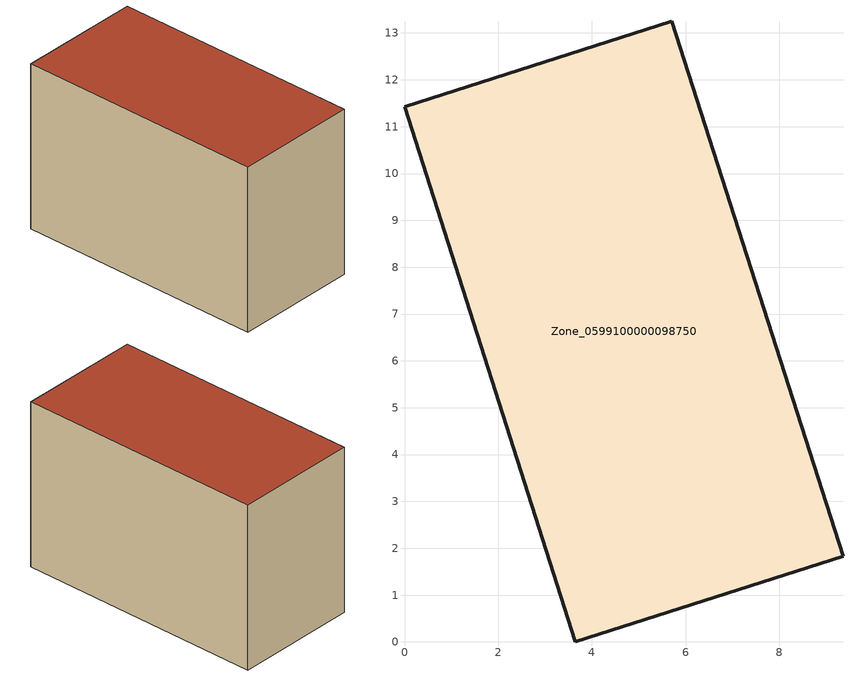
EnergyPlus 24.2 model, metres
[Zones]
Zone_0599100000098750
 floor ground (C_G): 5.71,13.26 9.36,1.83 3.65,0 0,11.43 z3.88
 wall outside (C_F): 3.65,0 9.36,1.83 5.71,13.26 0,11.43 3.65,0 z3.88:11.92
 roof outside (C_R): 9.36,1.83 5.71,13.26 0,11.43 3.65,0 z11.92
[BUILDING]
Pand.0599100000098750: North Axis=0; Terrain=City; Loads Convergence Tolerance Value=0.04; Temperature Convergence Tolerance Value=0.4; Solar Distribution=FullExterior; Maximum Number of Warmup Days=25; Minimum Number of Warmup Days=1
[Site:Location]
Rotterdam.The.Hague.AP_ZH_NLD Design_Conditions: Latitude=51.96; Longitude=4.45; Time Zone=1; Elevation=-4.5
[SITE:GROUNDTEMPERATURE:BUILDINGSURFACE]
18, 18, 18, 18, 18, 18, 18, 18, 18, 18, 18, 18
[MATERIAL] Thermal Absorptance=0.9; Solar Absorptance=0.7; Visible Absorptance=0.7
Name | Roughness | Thickness | Conductivity | Density | Specific Heat
G.TI.1965-1974 | MediumSmooth | 0.15 | 0.882353 | 540 | 1210
F.TI.1965-1974 | Rough | 0.3 | 0.697674 | 1920 | 840
R.TI.1965-1974 | MediumRough | 0.2 | 0.232558 | 1500 | 1000
[CONSTRUCTION]
C_G: G.TI.1965-1974
C_F: F.TI.1965-1974
C_R: R.TI.1965-1974
[ZONE]
Zone_0599100000098750: Type=1; Multiplier=1; Ceiling Height=Autocalculate; Volume=Autocalculate; Floor Area=autocalculate; Part of Total Floor Area=Yes
[ZONEINFILTRATION:DESIGNFLOWRATE]
Infil_Zone_0599100000098750: Zone or ZoneList or Space or SpaceList=Zone_0599100000098750; Schedule=AlwaysOn; Design Flow Rate Calculation Method=Flow/Area; Flow Rate per Floor Area=0.003; Constant Term Coefficient=1; Temperature Term Coefficient=0; Velocity Term Coefficient=0; Velocity Squared Term Coefficient=0
[HVACTEMPLATE:ZONE:IDEALLOADSAIRSYSTEM]
Zone_0599100000098750: Maximum Heating Supply Air Temperature=50; Minimum Cooling Supply Air Temperature=13; Maximum Heating Supply Air Humidity Ratio=0.0156; Minimum Cooling Supply Air Humidity Ratio=0.0077; Heating Limit=NoLimit; Cooling Limit=NoLimit; Dehumidification Control Type=ConstantSensibleHeatRatio; Cooling Sensible Heat Ratio=0.7; Dehumidification Setpoint=60; Humidification Control Type=None; Humidification Setpoint=30; Outdoor Air Method=None; Outdoor Air Flow Rate per Person=0.00944; Outdoor Air Flow Rate per Zone Floor Area=0; Outdoor Air Flow Rate per Zone=0; Demand Controlled Ventilation Type=None; Outdoor Air Economizer Type=NoEconomizer; Heat Recovery Type=None; Sensible Heat Recovery Effectiveness=0.7; Latent Heat Recovery Effectiveness=0.65
[ZONECONTROL:THERMOSTAT]
ThermostatControl_Zone_0599100000098750: Zone or ZoneList=Zone_0599100000098750; Control Type Schedule=DualSetpointControlType; Control 1=Thermostat_Zone_0599100000098750; Temperature Difference Between Cutout And Setpoint=0
[THERMOSTATSETPOINT:DUALSETPOINT]
Thermostat_Zone_0599100000098750: Heating Setpoint Temperature Schedule=HeatingSetpoint_Zone_0599100000098750; Cooling Setpoint Temperature Schedule=CoolingSetpoint_Zone_0599100000098750
[SCHEDULE:COMPACT]
HeatingSetpoint_Zone_0599100000098750: Through: 12/31, For: AllDays, Until: 24:00, 21
CoolingSetpoint_Zone_0599100000098750: Through: 12/31, For: AllDays, Until: 24:00, 24
DualSetpointControlType: Through: 12/31, For: AllDays, Until: 24:00, 4
AlwaysOn: Through: 12/31, For: AllDays, Until: 24:00, 1
